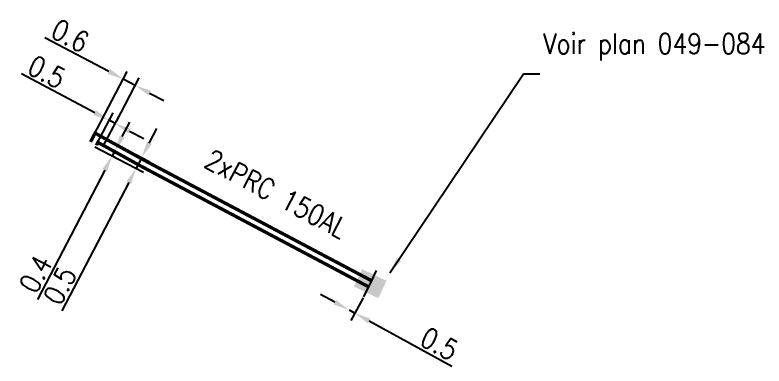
# Model space of a CAD drawing. Header units: millimetres. Extents: x 85000 to 86002, y 139000 to 139947.
# Drawn here: x 85052.6 to 85108, y 139829.4 to 139855.3 of the extents above; entities that cross this region are included whole.
import ezdxf
from ezdxf.enums import TextEntityAlignment as Align

# ---------------------------------------------------------------- set-up
doc = ezdxf.new("R2010")
doc.units = ezdxf.units.MM
doc.layers.get('0').update_dxf_attribs({"linetype": 'CONTINUOUS'})
doc.layers.get('DEFPOINTS').update_dxf_attribs({"linetype": 'CONTINUOUS'})
doc.layers.add('M_130', color=3, linetype='M_ST_15')
doc.layers.add('M_300', color=7, linetype='CONTINUOUS')
doc.styles.add('M_ROMANS', font='ROMANS.shx', dxfattribs={"width": 0.75})
doc.styles.get("Standard").update_dxf_attribs({"font": 'romans.shx', "width": 0.85})
doc.linetypes.add('M_ST_15', pattern='A,5,-0.3,["XX",Standard,S=1,R=0,X=0,Y=-0.5],-2.5', length=7.8)
doc.dimstyles.get("Standard").update_dxf_attribs({"dimtxt": 1.5, "dimasz": 1.2, "dimexe": 0.625, "dimexo": 0.625, "dimgap": 0.25, "dimtad": 1, "dimdec": 1, "dimzin": 0, "dimdsep": 46, "dimtxsty": 'Standard', "dimcen": -0.5, "dimadec": 0, "dimazin": 0, "dimtfac": 1, "dimtdec": 1, "dimtmove": 0, "dimatfit": 3, "dimfxl": 1, "dimtolj": 1, "dimtzin": 0, "dimarcsym": 0})

# ---------------------------------------------------------------- blocks, each defined once
blk = doc.blocks.new('*D30')
at = {"layer": 'DEFPOINTS', "color": 0, "linetype": 'Continuous', "transparency": 16777216}
for p in [(85057.912, 139845.893), (85059.374, 139845.583), (85059.752, 139844.935)]:
    blk.add_point(p, dxfattribs=at)
at = {"layer": 'M_130', "color": 0, "linetype": 'Continuous', "lineweight": -2, "transparency": 16777216}
for p, q in [((85060.491, 139846.354), (85061.045, 139847.418)), ((85058.466, 139845.604), (85060.307, 139844.646)), ((85059.937, 139845.29), (85059.752, 139844.935)), ((85059.928, 139845.294), (85060.492, 139845.001)), ((85059.198, 139843.87), (85054.223, 139834.313))]:
    blk.add_line(p, q, dxfattribs=at)
at = {"layer": 'M_130', "color": 0, "linetype": 'Continuous', "transparency": 16777216}
for points in [[(85060.314, 139846.446), (85060.669, 139846.262), (85059.937, 139845.29)], [(85059.021, 139843.963), (85059.376, 139843.778), (85059.752, 139844.935)]]:
    blk.add_solid(points, dxfattribs=at)
at = {"layer": 'M_130', "color": 0, "linetype": 'Continuous', "transparency": 16777216, "insert": (85054.082, 139836.209), "char_height": 1.5, "attachment_point": 5, "rotation": 62.4975}
blk.add_mtext('\\A1;0.4', dxfattribs=at)
blk = doc.blocks.new('*D31')
at = {"layer": 'DEFPOINTS', "color": 0, "linetype": 'Continuous', "transparency": 16777216}
for p in [(85059.589, 139846.035), (85057.912, 139845.893), (85061.52, 139844.015)]:
    blk.add_point(p, dxfattribs=at)
at = {"layer": 'M_130', "color": 0, "linetype": 'Continuous', "lineweight": -2, "transparency": 16777216}
for p, q in [((85062.49, 139845.877), (85063.044, 139846.942)), ((85058.466, 139845.604), (85062.074, 139843.726)), ((85060.143, 139845.746), (85062.49, 139844.524)), ((85061.936, 139844.813), (85061.52, 139844.015)), ((85060.966, 139842.95), (85056.03, 139833.469))]:
    blk.add_line(p, q, dxfattribs=at)
at = {"layer": 'M_130', "color": 0, "linetype": 'Continuous', "transparency": 16777216}
for points in [[(85062.312, 139845.97), (85062.667, 139845.785), (85061.936, 139844.813)], [(85060.789, 139843.043), (85061.143, 139842.858), (85061.52, 139844.015)]]:
    blk.add_solid(points, dxfattribs=at)
at = {"layer": 'M_130', "color": 0, "linetype": 'Continuous', "transparency": 16777216, "insert": (85055.875, 139835.337), "char_height": 1.5, "attachment_point": 5, "rotation": 62.4975}
blk.add_mtext('\\A1;0.5', dxfattribs=at)
blk = doc.blocks.new('*D32')
at = {"layer": 'DEFPOINTS', "color": 0, "linetype": 'Continuous', "transparency": 16777216}
for p in [(85059.966, 139847.324), (85058.261, 139845.164), (85058.766, 139845.052)]:
    blk.add_point(p, dxfattribs=at)
at = {"layer": 'M_130', "color": 0, "linetype": 'Continuous', "lineweight": -2, "transparency": 16777216}
for p, q in [((85058.464, 139848.117), (85053.033, 139850.987)), ((85058.553, 139845.717), (85059.817, 139848.109)), ((85059.058, 139845.605), (85060.258, 139847.876)), ((85059.966, 139847.324), (85059.525, 139847.557)), ((85061.027, 139846.763), (85062.088, 139846.203))]:
    blk.add_line(p, q, dxfattribs=at)
at = {"layer": 'M_130', "color": 0, "linetype": 'Continuous', "transparency": 16777216}
for points in [[(85058.557, 139848.294), (85058.37, 139847.941), (85059.525, 139847.557)], [(85061.121, 139846.94), (85060.934, 139846.586), (85059.966, 139847.324)]]:
    blk.add_solid(points, dxfattribs=at)
at = {"layer": 'M_130', "color": 0, "linetype": 'Continuous', "transparency": 16777216, "insert": (85054.902, 139851.13), "char_height": 1.5, "attachment_point": 5, "rotation": 332.1525}
blk.add_mtext('\\A1;0.5', dxfattribs=at)
blk = doc.blocks.new('*D33')
at = {"layer": 'DEFPOINTS', "color": 0, "linetype": 'Continuous', "transparency": 16777216}
for p in [(85061.458, 139850.135), (85059.764, 139846.928), (85058.063, 139845.857)]:
    blk.add_point(p, dxfattribs=at)
at = {"layer": 'M_130', "color": 0, "linetype": 'Continuous', "lineweight": -2, "transparency": 16777216}
for p, q in [((85059.509, 139851.165), (85054.773, 139853.667)), ((85058.354, 139846.41), (85060.862, 139851.157)), ((85060.056, 139847.481), (85061.75, 139850.687)), ((85061.458, 139850.135), (85060.57, 139850.604)), ((85062.519, 139849.574), (85063.58, 139849.014))]:
    blk.add_line(p, q, dxfattribs=at)
at = {"layer": 'M_130', "color": 0, "linetype": 'Continuous', "transparency": 16777216}
for points in [[(85059.603, 139851.341), (85059.416, 139850.988), (85060.57, 139850.604)], [(85062.613, 139849.751), (85062.426, 139849.397), (85061.458, 139850.135)]]:
    blk.add_solid(points, dxfattribs=at)
at = {"layer": 'M_130', "color": 0, "linetype": 'Continuous', "transparency": 16777216, "insert": (85056.642, 139853.81), "char_height": 1.5, "attachment_point": 5, "rotation": 332.1525}
blk.add_mtext('\\A1;0.6', dxfattribs=at)
blk = doc.blocks.new('*D34')
at = {"layer": 'DEFPOINTS', "color": 0, "linetype": 'Continuous', "transparency": 16777216}
for p in [(85078.622, 139834.975), (85077.27, 139833.532), (85077.272, 139833.536)]:
    blk.add_point(p, dxfattribs=at)
at = {"layer": 'M_300', "color": 0, "linetype": 'Continuous', "lineweight": -2, "transparency": 16777216}
for p, q in [((85076.218, 139834.11), (85075.165, 139834.685)), ((85078.323, 139834.426), (85077.41, 139832.749)), ((85077.569, 139834.081), (85077.571, 139834.085)), ((85077.272, 139833.536), (85077.709, 139833.298)), ((85078.762, 139832.724), (85084.871, 139829.395))]:
    blk.add_line(p, q, dxfattribs=at)
at = {"layer": 'M_300', "color": 0, "linetype": 'Continuous', "transparency": 16777216}
for points in [[(85076.314, 139834.286), (85076.123, 139833.935), (85077.272, 139833.536)], [(85078.858, 139832.9), (85078.667, 139832.549), (85077.709, 139833.298)]]:
    blk.add_solid(points, dxfattribs=at)
at = {"layer": 'M_300', "color": 0, "linetype": 'Continuous', "transparency": 16777216, "insert": (85083.957, 139831.032), "char_height": 1.5, "attachment_point": 5, "rotation": 331.4149}
blk.add_mtext('\\A1;0.5', dxfattribs=at)
blk = doc.blocks.new('M_300_04')
at = {"color": 0, "linetype": 'Continuous'}
blk.add_line((0, 1.5), (0, -1.5), dxfattribs=at)
blk.add_solid([(-2, 0.75), (-2, -0.75), (2, 0.75), (2, -0.75)], dxfattribs=at)
at = {"color": 0, "linetype": 'Continuous', "style": 'M_ROMANS', "width": 0.75, "flags": 3}
for tag, p in [('DEF_LEG', (0, -5)), ('DEF_COUP', (0, -7.5)), ('DEF_TYPE', (0, -10))]:
    blk.add_attdef(tag, text='', height=1.2, dxfattribs=at).set_placement(p, align=Align.MIDDLE)

msp = doc.modelspace()

# ---------------------------------------------------------------- linework, layer by layer
at = {"layer": 'M_130', "const_width": 0.25, "flags": 128}
for points in [[(85058.145, 139845.963), (85058.482, 139846.611), (85062.199, 139844.563), (85079.005, 139835.664)], [(85058.589, 139845.732), (85058.689, 139845.926), (85061.962, 139844.123), (85078.721, 139835.248)]]:
    msp.add_lwpolyline(points, dxfattribs=at)

# ---------------------------------------------------------------- block references
at = {"layer": 'M_300', "xscale": 0.5, "yscale": 0.5, "zscale": 0.5, "rotation": 154.4861818699361}
for p in [(85078.989, 139835.786), (85078.699, 139835.178)]:
    msp.add_blockref('M_300_04', p, dxfattribs=at)

# ---------------------------------------------------------------- texts
at = {"layer": 'M_130', "width": 0.85}
msp.add_text('2xPRC 150AL ', height=1.5, rotation=332.0957, dxfattribs=at).set_placement((85072.29, 139841.92), align=Align.MIDDLE)
at = {"layer": 'M_130', "linetype": 'Continuous', "insert": (85091.643, 139853.984), "char_height": 1.5, "attachment_point": 1}
msp.add_mtext('\\A1;Voir plan 049-084', dxfattribs=at)

# ---------------------------------------------------------------- dimensions: what is measured, and where the dimension line sits
at = {"layer": 'M_130', "linetype": 'Continuous'}
for base, p1, p2, angle, text, picture, middle in [((85061.458, 139850.135), (85058.063, 139845.857), (85059.764, 139846.928), 152.1525, '0.6', '*D33', (85056.175, 139852.926)), ((85061.52, 139844.015), (85059.589, 139846.035), (85057.912, 139845.893), 62.4975, '0.5', '*D31', (85056.762, 139834.875))]:
    dim = msp.add_linear_dim(base=base, p1=p1, p2=p2, angle=angle, text=text, dimstyle='Standard', dxfattribs=at)
    dim.commit()
    dim.dimension.update_dxf_attribs({"geometry": picture, "text_midpoint": middle, "dimtype": 160})
for base, p1, p2, angle, picture, middle in [((85059.966, 139847.324), (85058.261, 139845.164), (85058.766, 139845.052), 152.1525, '*D32', (85054.435, 139850.246)), ((85059.752, 139844.935), (85059.374, 139845.583), (85057.912, 139845.893), 62.4975, '*D30', (85054.969, 139835.747))]:
    dim = msp.add_linear_dim(base=base, p1=p1, p2=p2, angle=angle, dimstyle='Standard', dxfattribs=at)
    dim.commit()
    dim.dimension.update_dxf_attribs({"geometry": picture, "text_midpoint": middle, "dimtype": 160})
at = {"layer": 'M_300', "linetype": 'Continuous'}
dim = msp.add_linear_dim(base=(85077.272, 139833.536), p1=(85078.622, 139834.975), p2=(85077.27, 139833.532), angle=331.4149, dimstyle='Standard', dxfattribs=at)
dim.commit()
dim.dimension.update_dxf_attribs({"geometry": '*D34', "text_midpoint": (85083.479, 139830.154), "dimtype": 160})

# ---------------------------------------------------------------- leaders
at = {"layer": 'M_130', "linetype": 'Continuous'}
msp.add_leader([(85080.291, 139836.271), (85090.193, 139850.984), (85091.393, 139850.984)], dimstyle='Standard', dxfattribs=at)

doc.saveas('drawing.dxf')
